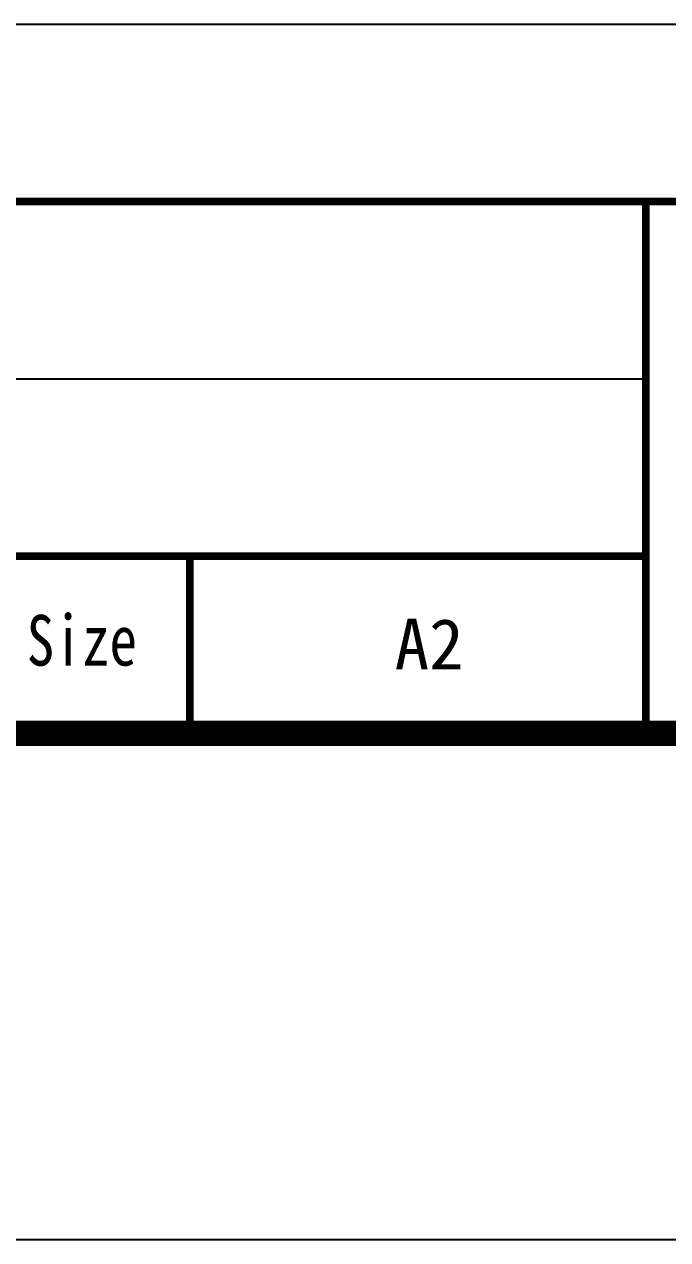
# Model space of a CAD drawing. Header units: millimetres. Extents: x 0 to 594, y 0 to 420.
# Drawn here: x 528.47 to 553.86, y 0 to 48 of the extents above; entities that cross this region are included whole.
import ezdxf

# ---------------------------------------------------------------- set-up
doc = ezdxf.new("R2010")
doc.units = ezdxf.units.MM
doc.header["$LTSCALE"] = 32.67
doc.layers.get('0').update_dxf_attribs({"linetype": 'CONTINUOUS'})
doc.styles.add('TEXTSTYLE_2', font='txt', dxfattribs={"width": 0.8})

msp = doc.modelspace()

# ---------------------------------------------------------------- linework, layer by layer
at = {"color": 9, "linetype": 'CONTINUOUS'}
for p, q in [((499, 48), (574, 48)), ((499, 34), (553, 34)), ((594, 0), (0, 0))]:
    msp.add_line(p, q, dxfattribs=at)
at = {"color": 7, "linetype": 'CONTINUOUS'}
for points, const_width in [([(499, 41), (574, 41)], 0.3), ([(553, 20), (553, 41)], 0.3), ([(499, 27), (553, 27)], 0.3), ([(535, 27), (535, 20)], 0.3), ([(574, 20), (20, 20)], 1)]:
    msp.add_lwpolyline(points, dxfattribs=dict(at, const_width=const_width))

# ---------------------------------------------------------------- texts
at = {"color": 4, "linetype": 'CONTINUOUS', "insert": (530.742, 24.673), "char_height": 2, "width": 6.4, "attachment_point": 2, "line_spacing_factor": 0.9, "style": 'TEXTSTYLE_2'}
msp.add_mtext('Size', dxfattribs=at)
at = {"color": 4, "linetype": 'CONTINUOUS', "insert": (544.447, 24.52), "char_height": 2, "width": 4, "attachment_point": 2, "line_spacing_factor": 0.9}
msp.add_mtext('A2', dxfattribs=at)

doc.saveas('drawing.dxf')
